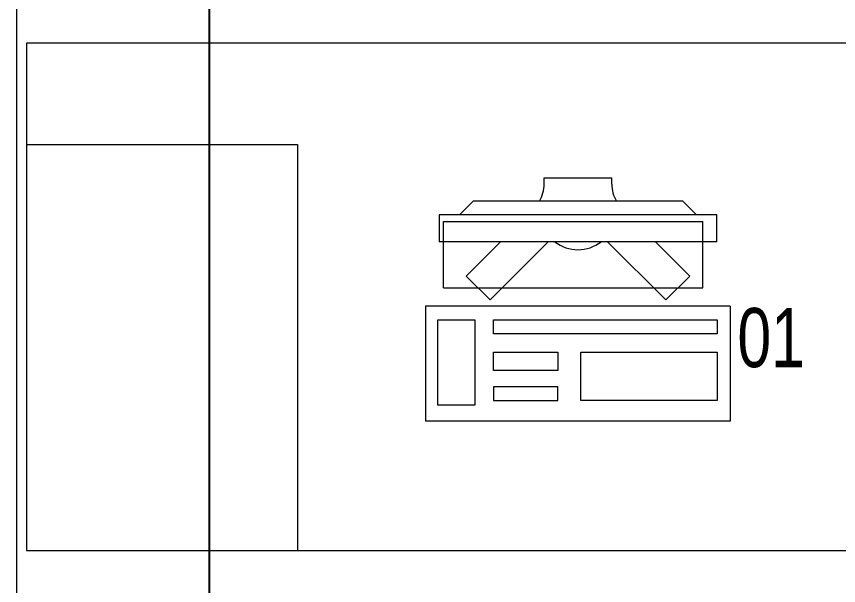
# Model space of a CAD drawing. Header units: metres. Extents: x -18745 to 220762, y -1579758 to -1356048.
# Drawn here: x 108078 to 109293, y -1421613 to -1420772 of the extents above; entities that cross this region are included whole.
import ezdxf

# ---------------------------------------------------------------- set-up
doc = ezdxf.new("R2010")
doc.units = ezdxf.units.M
doc.layers.get('0').update_dxf_attribs({"lineweight": 0})
doc.layers.add('A-100 - Copy$0$axes', color=8, linetype='Continuous')
doc.layers.add('A-100 - Copy$0$Medical Equipment and Furniture', color=8, linetype='Continuous', lineweight=0)
doc.layers.add('A-100 - Copy$0$Walls', color=8, linetype='Continuous', lineweight=0)
doc.styles.add('A-100 - Copy$0$X3G_ENTITY_257CFD', font='swisscl.ttf', dxfattribs={"height": 200})

# ---------------------------------------------------------------- blocks, each defined once
blk = doc.blocks.new('A-100 - Copy$0$ITCWLS1-P')
for p, q in [((-0.17, 0.45), (-0.17, 0)), ((-0.17, 0.45), (0, 0.45)), ((0, 0.45), (0, 0)), ((-0.2651, 0.43, 0), (-0.3051, 0.43, 0)), ((-0.3051, 0.43, 0), (-0.3051, 0.02, 0)), ((-0.2651, 0.43, 0), (-0.2651, 0.02, 0)), ((-0.1496, 0.4305), (-0.1291, 0.4305)), ((-0.1291, 0.4305), (-0.1291, 0.4089)), ((-0.197, 0.4094), (-0.295, 0.4094)), ((-0.295, 0.0264), (-0.295, 0.4094)), ((-0.197, 0.0264), (-0.197, 0.4094)), ((-0.3251, 0.38, 0), (-0.3051, 0.4, 0)), ((-0.3251, 0.38, 0), (-0.3251, 0.07, 0)), ((-0.3503, 0.275), (-0.3596, 0.275)), ((-0.3596, 0.175), (-0.3596, 0.275)), ((-0.3503, 0.175), (-0.3596, 0.175)), ((-0.3251, 0.07, 0), (-0.3051, 0.05, 0)), ((-0.197, 0.0264), (-0.295, 0.0264)), ((-0.3051, 0.02, 0), (-0.2651, 0.02, 0)), ((-0.17, 0), (0, 0))]:
    blk.add_line(p, q)
at = {"extrusion": (2.48281e-10, 3.18408e-10, -1)}
for p, q in [((-0.2651, 0.3395), (-0.2144, 0.3902)), ((-0.1791, 0.3548), (-0.2144, 0.3902)), ((-0.2651, 0.2688), (-0.1791, 0.3548))]:
    blk.add_line(p, q, dxfattribs=at)
at = {"extrusion": (2.48281e-10, -3.18408e-10, -1)}
for p, q in [((-0.2651, 0.1812), (-0.1791, 0.0952)), ((-0.2651, 0.1105), (-0.2144, 0.0598)), ((-0.1791, 0.0952), (-0.2144, 0.0598))]:
    blk.add_line(p, q, dxfattribs=at)
for points in [[(-0.1291, 0.4089), (-0.1291, 0.1), (-0.1496, 0.1), (-0.1496, 0.4305)], [(-0.1496, 0.1), (-0.1496, 0.1), (-0.1496, 0.1), (-0.1496, 0.1), (-0.1496, 0.1), (-0.1496, 0.1), (-0.1496, 0.1), (-0.1496, 0.1), (-0.1496, 0.1)], [(-0.1496, 0.1), (-0.1496, 0.1), (-0.1496, 0.1), (-0.1496, 0.1), (-0.1496, 0.1), (-0.1496, 0.1), (-0.1496, 0.1), (-0.1496, 0.1), (-0.1496, 0.1), (-0.1496, 0.1), (-0.1496, 0.1), (-0.1496, 0.1), (-0.1496, 0.1), (-0.1496, 0.1), (-0.1496, 0.1), (-0.1496, 0.1), (-0.1496, 0.1), (-0.1496, 0.1)], [(-0.1496, 0.1), (-0.1496, 0.1), (-0.1496, 0.1), (-0.1496, 0.1), (-0.1496, 0.1), (-0.1496, 0.1), (-0.1496, 0.1), (-0.1496, 0.1), (-0.1496, 0.1), (-0.1496, 0.1)], [(-0.1496, 0.1), (-0.1496, 0.1), (-0.1496, 0.1), (-0.1496, 0.1), (-0.1496, 0.1), (-0.1496, 0.1), (-0.1496, 0.1)], [(-0.1496, 0.1), (-0.1496, 0.1), (-0.1496, 0.1), (-0.1496, 0.1), (-0.1496, 0.1), (-0.1496, 0.1), (-0.1496, 0.1), (-0.1496, 0.1), (-0.1496, 0.1), (-0.1496, 0.1)], [(-0.1496, 0.1), (-0.1496, 0.1), (-0.1496, 0.1), (-0.1496, 0.1), (-0.1496, 0.1), (-0.1496, 0.1), (-0.1496, 0.1), (-0.1496, 0.1), (-0.1496, 0.1), (-0.1496, 0.1), (-0.1496, 0.1), (-0.1496, 0.1), (-0.1496, 0.1), (-0.1496, 0.1), (-0.1496, 0.1)], [(-0.1496, 0.1), (-0.1496, 0.1), (-0.1496, 0.1), (-0.1496, 0.1), (-0.1496, 0.1), (-0.1496, 0.1), (-0.1496, 0.1), (-0.1496, 0.1), (-0.1496, 0.1), (-0.1496, 0.1)], [(-0.1496, 0.1), (-0.1496, 0.1), (-0.1496, 0.1), (-0.1496, 0.1), (-0.1496, 0.1), (-0.1496, 0.1), (-0.1496, 0.1), (-0.1496, 0.1), (-0.1496, 0.1), (-0.1496, 0.1)], [(-0.1496, 0.1), (-0.1496, 0.1), (-0.1496, 0.1), (-0.1496, 0.1), (-0.1496, 0.1), (-0.1496, 0.1), (-0.1496, 0.1), (-0.1496, 0.1), (-0.1496, 0.1), (-0.1496, 0.1), (-0.1496, 0.1), (-0.1496, 0.1), (-0.1496, 0.1), (-0.1496, 0.1), (-0.1496, 0.1), (-0.1496, 0.1), (-0.1496, 0.1), (-0.1496, 0.1), (-0.1496, 0.1), (-0.1496, 0.1), (-0.1496, 0.1), (-0.1496, 0.1), (-0.1496, 0.1), (-0.1496, 0.1), (-0.1496, 0.1), (-0.1496, 0.1), (-0.1496, 0.1), (-0.1496, 0.1), (-0.1496, 0.1), (-0.1496, 0.1), (-0.1496, 0.1), (-0.1496, 0.1), (-0.1496, 0.1), (-0.1496, 0.1), (-0.1496, 0.1), (-0.1496, 0.1), (-0.1496, 0.1), (-0.1496, 0.1), (-0.1496, 0.1), (-0.1496, 0.1), (-0.1496, 0.1), (-0.1496, 0.1), (-0.1496, 0.1), (-0.1496, 0.1), (-0.1496, 0.1), (-0.1496, 0.1), (-0.1496, 0.1), (-0.1496, 0.1), (-0.1496, 0.1), (-0.1496, 0.1), (-0.1496, 0.1), (-0.1496, 0.1), (-0.1496, 0.1), (-0.1496, 0.1)], [(-0.1496, 0.1), (-0.1496, 0.1), (-0.1496, 0.1), (-0.1496, 0.1), (-0.1496, 0.1), (-0.1496, 0.1), (-0.1496, 0.1), (-0.1496, 0.1), (-0.1496, 0.1), (-0.1496, 0.1), (-0.1496, 0.1), (-0.1496, 0.1), (-0.1496, 0.1), (-0.1496, 0.1), (-0.1496, 0.1), (-0.1496, 0.1), (-0.1496, 0.1), (-0.1496, 0.1), (-0.1496, 0.1), (-0.1496, 0.1), (-0.1496, 0.1), (-0.1496, 0.1), (-0.1496, 0.1), (-0.1496, 0.1), (-0.1496, 0.1), (-0.1496, 0.1), (-0.1496, 0.1), (-0.1496, 0.1), (-0.1496, 0.1), (-0.1496, 0.1), (-0.1496, 0.1), (-0.1496, 0.1), (-0.1496, 0.1), (-0.1496, 0.1), (-0.1496, 0.1), (-0.1496, 0.1), (-0.1496, 0.1), (-0.1496, 0.1), (-0.1496, 0.1), (-0.1496, 0.1), (-0.1496, 0.1), (-0.1496, 0.1), (-0.1496, 0.1), (-0.1496, 0.1), (-0.1496, 0.1), (-0.1496, 0.1), (-0.1496, 0.1), (-0.1496, 0.1), (-0.1496, 0.1), (-0.1496, 0.1), (-0.1496, 0.1), (-0.1496, 0.1), (-0.1496, 0.1), (-0.1496, 0.1), (-0.1496, 0.1), (-0.1496, 0.1), (-0.1496, 0.1), (-0.1496, 0.1), (-0.1496, 0.1), (-0.1496, 0.1), (-0.1496, 0.1), (-0.1496, 0.1), (-0.1496, 0.1), (-0.1496, 0.1), (-0.1496, 0.1), (-0.1496, 0.1), (-0.1496, 0.1), (-0.1496, 0.1), (-0.1496, 0.1), (-0.1496, 0.1), (-0.1496, 0.1), (-0.1496, 0.1), (-0.1496, 0.1), (-0.1496, 0.1), (-0.1496, 0.1), (-0.1496, 0.1), (-0.1496, 0.1), (-0.1496, 0.1), (-0.1496, 0.1), (-0.1496, 0.1), (-0.1496, 0.1), (-0.1496, 0.1), (-0.1496, 0.1), (-0.1496, 0.1), (-0.1496, 0.1), (-0.1496, 0.1), (-0.1496, 0.1), (-0.1496, 0.1), (-0.1496, 0.1)], [(-0.1496, 0.1), (-0.1496, 0.1), (-0.1496, 0.1), (-0.1496, 0.1), (-0.1496, 0.1), (-0.1496, 0.1), (-0.1496, 0.1), (-0.1496, 0.1), (-0.1496, 0.1), (-0.1496, 0.1), (-0.1496, 0.1), (-0.1496, 0.1)], [(-0.1496, 0.1), (-0.1496, 0.1), (-0.1496, 0.1), (-0.1496, 0.1), (-0.1496, 0.1), (-0.1496, 0.1), (-0.1496, 0.1)], [(-0.1496, 0.1), (-0.1496, 0.1), (-0.1496, 0.1), (-0.1496, 0.1), (-0.1496, 0.1), (-0.1496, 0.1), (-0.1496, 0.1), (-0.1496, 0.1), (-0.1496, 0.1), (-0.1496, 0.1), (-0.1496, 0.1), (-0.1496, 0.1), (-0.1496, 0.1), (-0.1496, 0.1), (-0.1496, 0.1), (-0.1496, 0.1), (-0.1496, 0.1)], [(-0.1496, 0.1), (-0.1496, 0.1), (-0.1496, 0.1), (-0.1496, 0.1), (-0.1496, 0.1), (-0.1496, 0.1), (-0.1496, 0.1), (-0.1496, 0.1), (-0.1496, 0.1), (-0.1496, 0.1), (-0.1496, 0.1), (-0.1496, 0.1), (-0.1496, 0.1), (-0.1496, 0.1), (-0.1496, 0.1), (-0.1496, 0.1), (-0.1496, 0.1), (-0.1496, 0.1), (-0.1496, 0.1), (-0.1496, 0.1), (-0.1496, 0.1), (-0.1496, 0.1), (-0.1496, 0.1), (-0.1496, 0.1), (-0.1496, 0.1), (-0.1496, 0.1), (-0.1496, 0.1), (-0.1496, 0.1), (-0.1496, 0.1), (-0.1496, 0.1), (-0.1496, 0.1), (-0.1496, 0.1), (-0.1496, 0.1), (-0.1496, 0.1), (-0.1496, 0.1), (-0.1496, 0.1), (-0.1496, 0.1), (-0.1496, 0.1), (-0.1496, 0.1), (-0.1496, 0.1), (-0.1496, 0.1), (-0.1496, 0.1), (-0.1496, 0.1), (-0.1496, 0.1), (-0.1496, 0.1), (-0.1496, 0.1), (-0.1496, 0.1), (-0.1496, 0.1), (-0.1496, 0.1), (-0.1496, 0.1), (-0.1496, 0.1), (-0.1496, 0.1), (-0.1496, 0.1), (-0.1496, 0.1), (-0.1496, 0.1), (-0.1496, 0.1), (-0.1496, 0.1), (-0.1496, 0.1), (-0.1496, 0.1), (-0.1496, 0.1), (-0.1496, 0.1), (-0.1496, 0.1), (-0.1496, 0.1), (-0.1496, 0.1), (-0.1496, 0.1), (-0.1496, 0.1), (-0.1496, 0.1), (-0.1496, 0.1), (-0.1496, 0.1), (-0.1496, 0.1), (-0.1496, 0.1), (-0.1496, 0.1), (-0.1496, 0.1), (-0.1496, 0.1), (-0.1496, 0.1), (-0.1496, 0.1), (-0.1496, 0.1), (-0.1496, 0.1), (-0.1496, 0.1), (-0.1496, 0.1), (-0.1496, 0.1), (-0.1496, 0.1), (-0.1496, 0.1), (-0.1496, 0.1), (-0.1496, 0.1), (-0.1496, 0.1), (-0.1496, 0.1), (-0.1496, 0.1), (-0.1496, 0.1), (-0.1496, 0.1), (-0.1496, 0.1), (-0.1496, 0.1), (-0.1496, 0.1), (-0.1496, 0.1), (-0.1496, 0.1), (-0.1496, 0.1), (-0.1496, 0.1), (-0.1496, 0.1), (-0.1496, 0.1), (-0.1496, 0.1), (-0.1496, 0.1), (-0.1496, 0.1), (-0.1496, 0.1), (-0.1496, 0.1), (-0.1496, 0.1), (-0.1496, 0.1), (-0.1496, 0.1), (-0.1496, 0.1), (-0.1496, 0.1), (-0.1496, 0.1), (-0.1496, 0.1)], [(-0.1496, 0.1), (-0.1496, 0.1), (-0.1496, 0.1), (-0.1496, 0.1), (-0.1496, 0.1), (-0.1496, 0.1), (-0.1496, 0.1), (-0.1496, 0.1)]]:
    blk.add_lwpolyline(points)
for points in [[(-0.1019, 0.4305), (-0.0304, 0.4305), (-0.0304, 0.2294), (-0.1019, 0.2294)], [(-0.1019, 0.1954), (-0.0747, 0.1954), (-0.0747, 0.1), (-0.1019, 0.1)], [(-0.0304, 0.1954), (-0.0508, 0.1954), (-0.0508, 0.1), (-0.0304, 0.1)], [(-0.1496, 0.1), (-0.1496, 0.1), (-0.1496, 0.1), (-0.1496, 0.1), (-0.1496, 0.1), (-0.1496, 0.1), (-0.1496, 0.1), (-0.1496, 0.1), (-0.1496, 0.1), (-0.1496, 0.1), (-0.1496, 0.1), (-0.1496, 0.1), (-0.1496, 0.1), (-0.1496, 0.1), (-0.1496, 0.1), (-0.1496, 0.1), (-0.1496, 0.1), (-0.1496, 0.1), (-0.1496, 0.1), (-0.1496, 0.1), (-0.1496, 0.1), (-0.1496, 0.1), (-0.1496, 0.1), (-0.1496, 0.1), (-0.1496, 0.1), (-0.1496, 0.1), (-0.1496, 0.1), (-0.1496, 0.1), (-0.1496, 0.1), (-0.1496, 0.1), (-0.1496, 0.1), (-0.1496, 0.1), (-0.1496, 0.1), (-0.1496, 0.1), (-0.1496, 0.1), (-0.1496, 0.1), (-0.1496, 0.1), (-0.1496, 0.1), (-0.1496, 0.1), (-0.1496, 0.1), (-0.1496, 0.1), (-0.1496, 0.1), (-0.1496, 0.1), (-0.1496, 0.1), (-0.1496, 0.1), (-0.1496, 0.1), (-0.1496, 0.1), (-0.1496, 0.1), (-0.1496, 0.1), (-0.1496, 0.1), (-0.1496, 0.1), (-0.1496, 0.1), (-0.1496, 0.1), (-0.1496, 0.1), (-0.1496, 0.1), (-0.1496, 0.1), (-0.1496, 0.1), (-0.1496, 0.1), (-0.1496, 0.1), (-0.1496, 0.1), (-0.1496, 0.1), (-0.1496, 0.1), (-0.1496, 0.1), (-0.1496, 0.1), (-0.1496, 0.1), (-0.1496, 0.1), (-0.1496, 0.1), (-0.1496, 0.1), (-0.1496, 0.1), (-0.1496, 0.1), (-0.1496, 0.1), (-0.1496, 0.1), (-0.1496, 0.1), (-0.1496, 0.1), (-0.1496, 0.1), (-0.1496, 0.1), (-0.1496, 0.1), (-0.1496, 0.1), (-0.1496, 0.1), (-0.1496, 0.1), (-0.1496, 0.1), (-0.1496, 0.1), (-0.1496, 0.1), (-0.1496, 0.1), (-0.1496, 0.1), (-0.1496, 0.1), (-0.1496, 0.1), (-0.1496, 0.1), (-0.1496, 0.1), (-0.1496, 0.1), (-0.1496, 0.1), (-0.1496, 0.1), (-0.1496, 0.1), (-0.1496, 0.1), (-0.1496, 0.1), (-0.1496, 0.1), (-0.1496, 0.1), (-0.1496, 0.1), (-0.1496, 0.1), (-0.1496, 0.1), (-0.1496, 0.1), (-0.1496, 0.1), (-0.1496, 0.1), (-0.1496, 0.1), (-0.1496, 0.1), (-0.1496, 0.1), (-0.1496, 0.1), (-0.1496, 0.1), (-0.1496, 0.1), (-0.1496, 0.1), (-0.1496, 0.1), (-0.1496, 0.1), (-0.1496, 0.1), (-0.1496, 0.1), (-0.1496, 0.1), (-0.1496, 0.1), (-0.1496, 0.1), (-0.1496, 0.1), (-0.1496, 0.1), (-0.1496, 0.1), (-0.1496, 0.1), (-0.1496, 0.1), (-0.1496, 0.1), (-0.1496, 0.1), (-0.1496, 0.1), (-0.1496, 0.1), (-0.1496, 0.1), (-0.1496, 0.1), (-0.1496, 0.1), (-0.1496, 0.1), (-0.1496, 0.1), (-0.1496, 0.1), (-0.1496, 0.1), (-0.1496, 0.1), (-0.1496, 0.1), (-0.1496, 0.1), (-0.1496, 0.1), (-0.1496, 0.1), (-0.1496, 0.1), (-0.1496, 0.1), (-0.1496, 0.1), (-0.1496, 0.1), (-0.1496, 0.1), (-0.1496, 0.1), (-0.1496, 0.1), (-0.1496, 0.1), (-0.1496, 0.1), (-0.1496, 0.1), (-0.1496, 0.1), (-0.1496, 0.1), (-0.1496, 0.1), (-0.1496, 0.1), (-0.1496, 0.1), (-0.1496, 0.1), (-0.1496, 0.1), (-0.1496, 0.1), (-0.1496, 0.1), (-0.1496, 0.1), (-0.1496, 0.1), (-0.1496, 0.1), (-0.1496, 0.1), (-0.1496, 0.1), (-0.1496, 0.1), (-0.1496, 0.1), (-0.1496, 0.1), (-0.1496, 0.1), (-0.1496, 0.1), (-0.1496, 0.1), (-0.1496, 0.1), (-0.1496, 0.1), (-0.1496, 0.1), (-0.1496, 0.1), (-0.1496, 0.1), (-0.1496, 0.1), (-0.1496, 0.1), (-0.1496, 0.1), (-0.1496, 0.1), (-0.1496, 0.1), (-0.1496, 0.1), (-0.1496, 0.1), (-0.1496, 0.1), (-0.1496, 0.1), (-0.1496, 0.1), (-0.1496, 0.1), (-0.1496, 0.1), (-0.1496, 0.1), (-0.1496, 0.1), (-0.1496, 0.1), (-0.1496, 0.1), (-0.1496, 0.1), (-0.1496, 0.1), (-0.1496, 0.1), (-0.1496, 0.1), (-0.1496, 0.1), (-0.1496, 0.1), (-0.1496, 0.1), (-0.1496, 0.1), (-0.1496, 0.1), (-0.1496, 0.1), (-0.1496, 0.1), (-0.1496, 0.1), (-0.1496, 0.1), (-0.1496, 0.1), (-0.1496, 0.1), (-0.1496, 0.1), (-0.1496, 0.1), (-0.1496, 0.1), (-0.1496, 0.1), (-0.1496, 0.1), (-0.1496, 0.1), (-0.1496, 0.1), (-0.1496, 0.1), (-0.1496, 0.1), (-0.1496, 0.1), (-0.1496, 0.1), (-0.1496, 0.1), (-0.1496, 0.1), (-0.1496, 0.1), (-0.1496, 0.1), (-0.1496, 0.1), (-0.1496, 0.1), (-0.1496, 0.1), (-0.1496, 0.1), (-0.1496, 0.1), (-0.1496, 0.1), (-0.1496, 0.1), (-0.1496, 0.1), (-0.1496, 0.1), (-0.1496, 0.1), (-0.1496, 0.1), (-0.1496, 0.1), (-0.1496, 0.1), (-0.1496, 0.1), (-0.1496, 0.1), (-0.1496, 0.1), (-0.1496, 0.1), (-0.1496, 0.1), (-0.1496, 0.1), (-0.1496, 0.1), (-0.1496, 0.1), (-0.1496, 0.1), (-0.1496, 0.1), (-0.1496, 0.1), (-0.1496, 0.1), (-0.1496, 0.1), (-0.1496, 0.1), (-0.1496, 0.1), (-0.1496, 0.1), (-0.1496, 0.1), (-0.1496, 0.1), (-0.1496, 0.1), (-0.1496, 0.1), (-0.1496, 0.1), (-0.1496, 0.1), (-0.1496, 0.1), (-0.1496, 0.1), (-0.1496, 0.1), (-0.1496, 0.1), (-0.1496, 0.1), (-0.1496, 0.1), (-0.1496, 0.1), (-0.1496, 0.1), (-0.1496, 0.1), (-0.1496, 0.1), (-0.1496, 0.1), (-0.1496, 0.1), (-0.1496, 0.1), (-0.1496, 0.1), (-0.1496, 0.1), (-0.1496, 0.1), (-0.1496, 0.1), (-0.1496, 0.1), (-0.1496, 0.1), (-0.1496, 0.1), (-0.1496, 0.1), (-0.1496, 0.1), (-0.1496, 0.1)], [(-0.1496, 0.1), (-0.1496, 0.1), (-0.1496, 0.1), (-0.1496, 0.1), (-0.1496, 0.1), (-0.1496, 0.1), (-0.1496, 0.1), (-0.1496, 0.1), (-0.1496, 0.1), (-0.1496, 0.1), (-0.1496, 0.1), (-0.1496, 0.1), (-0.1496, 0.1), (-0.1496, 0.1), (-0.1496, 0.1), (-0.1496, 0.1), (-0.1496, 0.1), (-0.1496, 0.1), (-0.1496, 0.1), (-0.1496, 0.1), (-0.1496, 0.1), (-0.1496, 0.1), (-0.1496, 0.1), (-0.1496, 0.1), (-0.1496, 0.1), (-0.1496, 0.1), (-0.1496, 0.1), (-0.1496, 0.1), (-0.1496, 0.1), (-0.1496, 0.1), (-0.1496, 0.1), (-0.1496, 0.1), (-0.1496, 0.1), (-0.1496, 0.1), (-0.1496, 0.1), (-0.1496, 0.1), (-0.1496, 0.1), (-0.1496, 0.1), (-0.1496, 0.1), (-0.1496, 0.1), (-0.1496, 0.1), (-0.1496, 0.1), (-0.1496, 0.1), (-0.1496, 0.1), (-0.1496, 0.1), (-0.1496, 0.1), (-0.1496, 0.1), (-0.1496, 0.1), (-0.1496, 0.1), (-0.1496, 0.1), (-0.1496, 0.1), (-0.1496, 0.1), (-0.1496, 0.1), (-0.1496, 0.1), (-0.1496, 0.1), (-0.1496, 0.1), (-0.1496, 0.1), (-0.1496, 0.1), (-0.1496, 0.1), (-0.1496, 0.1), (-0.1496, 0.1), (-0.1496, 0.1), (-0.1496, 0.1), (-0.1496, 0.1), (-0.1496, 0.1), (-0.1496, 0.1), (-0.1496, 0.1), (-0.1496, 0.1), (-0.1496, 0.1), (-0.1496, 0.1), (-0.1496, 0.1), (-0.1496, 0.1), (-0.1496, 0.1), (-0.1496, 0.1), (-0.1496, 0.1), (-0.1496, 0.1), (-0.1496, 0.1), (-0.1496, 0.1), (-0.1496, 0.1), (-0.1496, 0.1), (-0.1496, 0.1), (-0.1496, 0.1), (-0.1496, 0.1), (-0.1496, 0.1), (-0.1496, 0.1), (-0.1496, 0.1), (-0.1496, 0.1), (-0.1496, 0.1), (-0.1496, 0.1), (-0.1496, 0.1), (-0.1496, 0.1), (-0.1496, 0.1), (-0.1496, 0.1), (-0.1496, 0.1), (-0.1496, 0.1), (-0.1496, 0.1), (-0.1496, 0.1), (-0.1496, 0.1), (-0.1496, 0.1), (-0.1496, 0.1), (-0.1496, 0.1), (-0.1496, 0.1), (-0.1496, 0.1), (-0.1496, 0.1), (-0.1496, 0.1), (-0.1496, 0.1), (-0.1496, 0.1), (-0.1496, 0.1), (-0.1496, 0.1), (-0.1496, 0.1), (-0.1496, 0.1), (-0.1496, 0.1), (-0.1496, 0.1), (-0.1496, 0.1), (-0.1496, 0.1), (-0.1496, 0.1), (-0.1496, 0.1), (-0.1496, 0.1), (-0.1496, 0.1), (-0.1496, 0.1), (-0.1496, 0.1), (-0.1496, 0.1), (-0.1496, 0.1), (-0.1496, 0.1), (-0.1496, 0.1), (-0.1496, 0.1), (-0.1496, 0.1), (-0.1496, 0.1), (-0.1496, 0.1), (-0.1496, 0.1), (-0.1496, 0.1), (-0.1496, 0.1), (-0.1496, 0.1), (-0.1496, 0.1), (-0.1496, 0.1), (-0.1496, 0.1), (-0.1496, 0.1), (-0.1496, 0.1), (-0.1496, 0.1), (-0.1496, 0.1), (-0.1496, 0.1), (-0.1496, 0.1), (-0.1496, 0.1), (-0.1496, 0.1), (-0.1496, 0.1), (-0.1496, 0.1), (-0.1496, 0.1), (-0.1496, 0.1), (-0.1496, 0.1), (-0.1496, 0.1), (-0.1496, 0.1), (-0.1496, 0.1), (-0.1496, 0.1), (-0.1496, 0.1), (-0.1496, 0.1), (-0.1496, 0.1), (-0.1496, 0.1), (-0.1496, 0.1), (-0.1496, 0.1), (-0.1496, 0.1), (-0.1496, 0.1), (-0.1496, 0.1), (-0.1496, 0.1), (-0.1496, 0.1), (-0.1496, 0.1), (-0.1496, 0.1), (-0.1496, 0.1), (-0.1496, 0.1), (-0.1496, 0.1), (-0.1496, 0.1), (-0.1496, 0.1), (-0.1496, 0.1), (-0.1496, 0.1), (-0.1496, 0.1), (-0.1496, 0.1), (-0.1496, 0.1), (-0.1496, 0.1), (-0.1496, 0.1), (-0.1496, 0.1), (-0.1496, 0.1), (-0.1496, 0.1), (-0.1496, 0.1), (-0.1496, 0.1), (-0.1496, 0.1), (-0.1496, 0.1), (-0.1496, 0.1), (-0.1496, 0.1), (-0.1496, 0.1), (-0.1496, 0.1), (-0.1496, 0.1), (-0.1496, 0.1), (-0.1496, 0.1), (-0.1496, 0.1), (-0.1496, 0.1), (-0.1496, 0.1), (-0.1496, 0.1), (-0.1496, 0.1), (-0.1496, 0.1), (-0.1496, 0.1), (-0.1496, 0.1), (-0.1496, 0.1), (-0.1496, 0.1), (-0.1496, 0.1), (-0.1496, 0.1), (-0.1496, 0.1), (-0.1496, 0.1), (-0.1496, 0.1), (-0.1496, 0.1), (-0.1496, 0.1), (-0.1496, 0.1), (-0.1496, 0.1), (-0.1496, 0.1), (-0.1496, 0.1), (-0.1496, 0.1)], [(-0.1496, 0.1), (-0.1496, 0.1), (-0.1496, 0.1), (-0.1496, 0.1), (-0.1496, 0.1), (-0.1496, 0.1), (-0.1496, 0.1), (-0.1496, 0.1), (-0.1496, 0.1), (-0.1496, 0.1), (-0.1496, 0.1), (-0.1496, 0.1), (-0.1496, 0.1), (-0.1496, 0.1), (-0.1496, 0.1), (-0.1496, 0.1), (-0.1496, 0.1), (-0.1496, 0.1), (-0.1496, 0.1), (-0.1496, 0.1), (-0.1496, 0.1), (-0.1496, 0.1), (-0.1496, 0.1), (-0.1496, 0.1), (-0.1496, 0.1), (-0.1496, 0.1), (-0.1496, 0.1), (-0.1496, 0.1), (-0.1496, 0.1), (-0.1496, 0.1), (-0.1496, 0.1), (-0.1496, 0.1), (-0.1496, 0.1), (-0.1496, 0.1), (-0.1496, 0.1), (-0.1496, 0.1), (-0.1496, 0.1), (-0.1496, 0.1), (-0.1496, 0.1), (-0.1496, 0.1), (-0.1496, 0.1), (-0.1496, 0.1), (-0.1496, 0.1), (-0.1496, 0.1), (-0.1496, 0.1), (-0.1496, 0.1), (-0.1496, 0.1), (-0.1496, 0.1), (-0.1496, 0.1), (-0.1496, 0.1), (-0.1496, 0.1), (-0.1496, 0.1), (-0.1496, 0.1), (-0.1496, 0.1), (-0.1496, 0.1), (-0.1496, 0.1), (-0.1496, 0.1), (-0.1496, 0.1), (-0.1496, 0.1), (-0.1496, 0.1), (-0.1496, 0.1), (-0.1496, 0.1), (-0.1496, 0.1), (-0.1496, 0.1), (-0.1496, 0.1), (-0.1496, 0.1), (-0.1496, 0.1), (-0.1496, 0.1), (-0.1496, 0.1), (-0.1496, 0.1), (-0.1496, 0.1), (-0.1496, 0.1), (-0.1496, 0.1), (-0.1496, 0.1), (-0.1496, 0.1), (-0.1496, 0.1), (-0.1496, 0.1), (-0.1496, 0.1), (-0.1496, 0.1), (-0.1496, 0.1), (-0.1496, 0.1), (-0.1496, 0.1), (-0.1496, 0.1), (-0.1496, 0.1), (-0.1496, 0.1), (-0.1496, 0.1), (-0.1496, 0.1), (-0.1496, 0.1), (-0.1496, 0.1), (-0.1496, 0.1), (-0.1496, 0.1), (-0.1496, 0.1), (-0.1496, 0.1), (-0.1496, 0.1), (-0.1496, 0.1), (-0.1496, 0.1), (-0.1496, 0.1), (-0.1496, 0.1), (-0.1496, 0.1), (-0.1496, 0.1), (-0.1496, 0.1), (-0.1496, 0.1), (-0.1496, 0.1), (-0.1496, 0.1), (-0.1496, 0.1), (-0.1496, 0.1), (-0.1496, 0.1), (-0.1496, 0.1), (-0.1496, 0.1), (-0.1496, 0.1), (-0.1496, 0.1), (-0.1496, 0.1), (-0.1496, 0.1), (-0.1496, 0.1), (-0.1496, 0.1), (-0.1496, 0.1), (-0.1496, 0.1), (-0.1496, 0.1), (-0.1496, 0.1), (-0.1496, 0.1), (-0.1496, 0.1), (-0.1496, 0.1), (-0.1496, 0.1), (-0.1496, 0.1), (-0.1496, 0.1), (-0.1496, 0.1), (-0.1496, 0.1), (-0.1496, 0.1), (-0.1496, 0.1), (-0.1496, 0.1), (-0.1496, 0.1), (-0.1496, 0.1), (-0.1496, 0.1), (-0.1496, 0.1), (-0.1496, 0.1), (-0.1496, 0.1), (-0.1496, 0.1), (-0.1496, 0.1), (-0.1496, 0.1), (-0.1496, 0.1), (-0.1496, 0.1), (-0.1496, 0.1), (-0.1496, 0.1), (-0.1496, 0.1), (-0.1496, 0.1), (-0.1496, 0.1), (-0.1496, 0.1), (-0.1496, 0.1), (-0.1496, 0.1), (-0.1496, 0.1), (-0.1496, 0.1), (-0.1496, 0.1), (-0.1496, 0.1), (-0.1496, 0.1), (-0.1496, 0.1), (-0.1496, 0.1), (-0.1496, 0.1), (-0.1496, 0.1), (-0.1496, 0.1), (-0.1496, 0.1), (-0.1496, 0.1), (-0.1496, 0.1), (-0.1496, 0.1), (-0.1496, 0.1), (-0.1496, 0.1), (-0.1496, 0.1), (-0.1496, 0.1), (-0.1496, 0.1), (-0.1496, 0.1), (-0.1496, 0.1), (-0.1496, 0.1), (-0.1496, 0.1), (-0.1496, 0.1), (-0.1496, 0.1), (-0.1496, 0.1), (-0.1496, 0.1), (-0.1496, 0.1), (-0.1496, 0.1), (-0.1496, 0.1), (-0.1496, 0.1), (-0.1496, 0.1), (-0.1496, 0.1), (-0.1496, 0.1), (-0.1496, 0.1), (-0.1496, 0.1), (-0.1496, 0.1), (-0.1496, 0.1), (-0.1496, 0.1), (-0.1496, 0.1), (-0.1496, 0.1), (-0.1496, 0.1), (-0.1496, 0.1), (-0.1496, 0.1), (-0.1496, 0.1), (-0.1496, 0.1), (-0.1496, 0.1), (-0.1496, 0.1), (-0.1496, 0.1), (-0.1496, 0.1), (-0.1496, 0.1), (-0.1496, 0.1), (-0.1496, 0.1), (-0.1496, 0.1), (-0.1496, 0.1), (-0.1496, 0.1), (-0.1496, 0.1), (-0.1496, 0.1), (-0.1496, 0.1), (-0.1496, 0.1), (-0.1496, 0.1), (-0.1496, 0.1), (-0.1496, 0.1), (-0.1496, 0.1), (-0.1496, 0.1), (-0.1496, 0.1), (-0.1496, 0.1), (-0.1496, 0.1), (-0.1496, 0.1), (-0.1496, 0.1)], [(-0.1496, 0.0727), (-0.0236, 0.0727), (-0.0236, 0.0182), (-0.1496, 0.0182)]]:
    blk.add_lwpolyline(points, close=True)
for centre, radius, start, end in [((-0.3503, 0.325), 0.05, 270, 300.3093), ((-0.3089, 0.225), 0.0556, 321.9431, 38.0569), ((-0.3503, 0.125), 0.05, 59.6907, 90)]:
    blk.add_arc(centre, radius, start, end)
blk = doc.blocks.new('A-100 - Copy$0$GF21043-P')
for p, q in [((0.8, 0.75), (-0.8, 0.75)), ((-0.8, 0.75), (-0.8, 0)), ((-0.8, 0.6), (-0.4, 0.6)), ((-0.4, 0.6), (-0.4, 0)), ((-0.8, 0), (0.8, 0))]:
    blk.add_line(p, q)
blk = doc.blocks.new('A-100 - Copy')
at = {"layer": 'A-100 - Copy$0$axes'}
blk.add_line((108363.3, -1477297.4, 0), (108363.3, -1366691.8, 0), dxfattribs=at)
at = {"layer": 'A-100 - Copy$0$Walls', "elevation": 0}
blk.add_lwpolyline([(108078.3, -1418952.7), (108078.3, -1422591.4)], dxfattribs=at)
at = {"layer": 'A-100 - Copy$0$Medical Equipment and Furniture', "extrusion": (8.17187e-07, 1.19944e-18, 1), "xscale": 1000.000000000002, "yscale": 1000.000000000002, "zscale": 1000.000000000002}
blk.add_blockref('A-100 - Copy$0$GF21043-P', (108893.3, -1421561.4, 2.5), dxfattribs=at)
at = {"layer": 'A-100 - Copy$0$Medical Equipment and Furniture', "extrusion": (2.34751e-05, 2.20203e-06, 1), "xscale": 1000.000000000004, "yscale": 1000.000000000004, "zscale": 1000.000000000004, "rotation": 269.9985892333461}
blk.add_blockref('A-100 - Copy$0$ITCWLS1-P', (108682.9, -1421370.1, 1.8), dxfattribs=at)
at = {"layer": 'A-100 - Copy$0$Medical Equipment and Furniture', "insert": (109193.4, -1421202.9, 2.4), "char_height": 87.47, "attachment_point": 2, "style": 'A-100 - Copy$0$X3G_ENTITY_257CFD'}
blk.add_mtext('01', dxfattribs=at)

msp = doc.modelspace()

# ---------------------------------------------------------------- block references
msp.add_blockref('A-100 - Copy', (0, 0))

doc.saveas('drawing.dxf')
